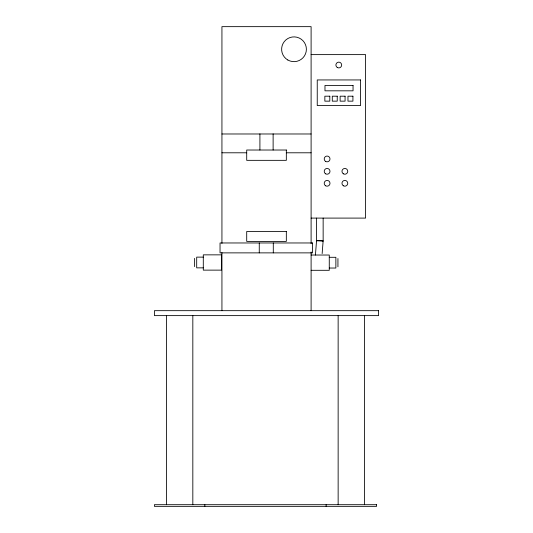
<?xml version="1.0" encoding="UTF-8"?>
<svg xmlns="http://www.w3.org/2000/svg" width="533" height="533" viewBox="0 0 533 533"><rect width="100%" height="100%" fill="white"/><g stroke="black" fill="none" stroke-linecap="round" stroke-linejoin="round"><path stroke-width="0.8" d="M315.429 255.06L316.535 240.803L316.535 218.097M322.152 253.588L323.125 241.056L319.847 240.703M323.125 241.056L322.678 241.069M311.105 54.619L365.598 54.619L365.598 218.097L311.105 218.097M221.935 133.983L311.105 133.983M221.935 152.791L246.706 152.791M286.334 152.791L311.105 152.791M316.535 240.803L323.145 240.803L323.145 218.097M311.105 255.027L329.267 255.027L329.267 270.304L311.105 270.304M203.293 257.126L196.69 257.126L196.69 267.859L203.293 267.859M329.267 257.299L335.87 257.299L335.87 268.032L329.267 268.032M319.84 240.703L316.555 240.55L316.995 240.63M364.565 315.623L364.565 504.698M338.142 315.623L338.142 504.698M337.935 258.538L337.935 266.793M326.136 504.698L326.136 506.35M311.105 243.721L311.105 26.65L221.935 26.65L221.935 243.401M311.105 251.982L311.105 310.672M273.296 242.968L273.296 252.875M273.123 133.896L273.123 150.02M259.911 133.896L259.911 150.02M259.265 242.968L259.265 252.875M221.935 252.542L221.935 310.672M204.839 504.698L204.839 506.35M194.625 258.365L194.625 266.62M192.826 315.623L192.826 504.698M166.409 315.623L166.409 504.698M360.588 79.943L317.242 79.943L317.242 105.541L360.588 105.541L360.588 79.943M353.046 85.453L324.977 85.453L324.977 90.823L353.046 90.823L353.046 85.453M329.807 96.193L324.85 96.193L324.85 101.15L329.807 101.15L329.807 96.193M337.236 96.193L332.286 96.193L332.286 101.15L337.236 101.15L337.236 96.193M345.078 96.193L340.127 96.193L340.127 101.15L345.078 101.15L345.078 96.193M352.926 96.193L347.969 96.193L347.969 101.15L352.926 101.15L352.926 96.193M286.334 150.02L246.706 150.02L246.706 160.34L286.334 160.34L286.334 150.02M286.334 231.495L246.706 231.495L246.706 241.402L286.334 241.402L286.334 231.495M312.518 242.968L220.042 242.968L220.042 252.875L312.518 252.875L312.518 242.968M221.462 254.854L203.293 254.854L203.293 270.131L221.462 270.131L221.462 254.854M378.597 310.672L154.437 310.672L154.437 315.623L378.597 315.623L378.597 310.672M376.571 504.698L154.403 504.698L154.403 506.35L376.571 506.35L376.571 504.698M287.813 59.996A12.386 12.386 0 0 0 306.388 49.269A12.386 12.386 0 0 0 287.813 38.543A12.386 12.386 0 0 0 287.813 59.996M337.336 67.524A2.892 2.892 0 0 0 341.673 65.026A2.892 2.892 0 0 0 337.336 62.521A2.892 2.892 0 0 0 337.336 67.524M325.663 161.446A2.892 2.892 0 0 0 329.994 158.947A2.892 2.892 0 0 0 325.663 156.442A2.892 2.892 0 0 0 325.663 161.446M325.663 173.831A2.892 2.892 0 0 0 329.994 171.326A2.892 2.892 0 0 0 325.663 168.828A2.892 2.892 0 0 0 325.663 173.831M325.663 185.804A2.892 2.892 0 0 0 329.994 183.299A2.892 2.892 0 0 0 325.663 180.8A2.892 2.892 0 0 0 325.663 185.804M343.412 185.804A2.892 2.892 0 0 0 347.749 183.299A2.892 2.892 0 0 0 343.412 180.8A2.892 2.892 0 0 0 343.412 185.804M343.412 173.831A2.892 2.892 0 0 0 347.749 171.326A2.892 2.892 0 0 0 343.412 168.828A2.892 2.892 0 0 0 343.412 173.831"/></g></svg>
